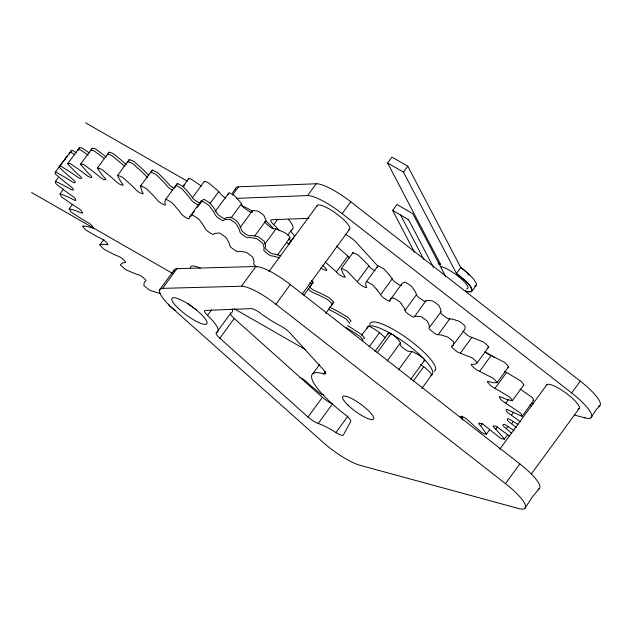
<?xml version="1.0" encoding="UTF-8"?>
<svg xmlns="http://www.w3.org/2000/svg" width="632" height="632" viewBox="0 0 632 632"><rect width="100%" height="100%" fill="white"/><g stroke="black" fill="none" stroke-linecap="round" stroke-linejoin="round"><path stroke-width="0.95" d="M401.399 303.921L404.18 308.163L405.08 310.66A4.013 0.94 36.1 0 0 408.201 313.922L410.697 315.652A4.013 0.94 36.1 0 0 414.213 316.995L425.873 300.864L428.227 300.405L432.288 300.879A2.07 0.482 36.1 0 1 433.923 301.748L437.818 304.6A2.07 0.482 36.1 0 1 439.122 305.888L440.694 309.49L440.931 311.845L429.073 327.882A4.013 0.94 36.1 0 0 431.372 330.805L433.765 332.661A4.013 0.94 36.1 0 0 437.85 334.676L441.112 334.952L447.274 336.888A2.07 0.482 36.1 0 1 449.02 337.954L452.662 340.932A2.07 0.482 36.1 0 1 453.665 342.117L453.444 344.993L451.746 346.052A4.013 0.94 36.1 0 0 453.104 348.485L455.285 350.373A4.013 0.94 36.1 0 0 459.725 352.964L471.551 357.617A2.07 0.482 36.1 0 1 473.313 358.834L476.52 361.796A2.07 0.482 36.1 0 1 477.184 362.808L475.019 364.293L471.97 364.253A4.013 0.94 36.1 0 0 472.317 366.078L474.166 367.903A4.013 0.94 36.1 0 0 478.748 370.945L492.375 377.802A2.07 0.482 36.1 0 1 494.074 379.113L496.689 381.902A2.07 0.482 36.1 0 1 496.965 382.692L492.984 382.716L488.726 381.578A4.013 0.94 36.1 0 0 488.046 382.7L489.476 384.375A4.013 0.94 36.1 0 0 493.963 387.708L508.713 396.43A2.07 0.482 36.1 0 1 510.253 397.765L512.141 400.246A2.07 0.482 36.1 0 1 512.023 400.775L506.327 399.305L501.168 397.157A4.013 0.94 36.1 0 0 499.501 397.52L500.441 398.958A4.013 0.94 36.1 0 0 504.613 402.418L519.741 412.57A2.07 0.482 36.1 0 1 521.052 413.857L522.119 415.903A2.07 0.482 36.1 0 1 521.613 416.148L508.681 410.208A4.013 0.94 36.1 0 0 506.106 409.797L506.509 410.926A4.013 0.94 36.1 0 0 510.15 414.331L520.484 421.844M401.51 285.34A4.013 0.94 36.1 0 0 401.525 285.032L402.078 283.183L404.883 282.156A2.07 0.482 36.1 0 1 406.329 282.773L410.279 285.356A2.07 0.482 36.1 0 1 411.819 286.691L415.429 291.921L416.599 294.899A4.013 0.94 36.1 0 0 419.719 298.154L422.216 299.884A4.013 0.94 36.1 0 0 425.731 301.227L425.873 300.864M374.95 351.558L388.056 333.617A25.106 5.862 36.1 0 1 389.446 333.111A3.073 0.719 36.1 0 1 391.058 333.712L392.598 334.605A3.073 0.719 36.1 0 1 394.668 336.153A25.106 5.862 36.1 0 1 397.86 339.337A16.582 3.871 36.1 0 1 398.942 340.561L399.59 341.375A11.289 2.639 36.1 0 1 400.475 342.765L400.309 344.906A4.013 0.94 36.1 0 0 402.908 347.798A17.57 4.1 36.1 0 1 404.685 349.164A4.013 0.94 36.1 0 0 408.627 351.305L411.89 351.55A11.289 2.639 36.1 0 1 413.834 352.34L414.963 352.893A16.582 3.871 36.1 0 1 416.63 353.786A25.106 5.862 36.1 0 1 420.92 356.361A3.073 0.719 36.1 0 1 422.919 357.949L424.017 359.087A3.073 0.719 36.1 0 1 424.672 360.224L410.705 379.342M377.628 290.515L380.978 295.247A4.013 0.94 36.1 0 0 384.762 298.691L387.226 300.208A4.013 0.94 36.1 0 0 390.007 300.8L390.56 298.952L393.365 297.925A2.07 0.482 36.1 0 1 394.81 298.541L398.76 301.124A2.07 0.482 36.1 0 1 400.301 302.459L401.257 303.731M252.168 212.249L252.373 210.812A16.448 3.839 36.1 0 1 252.879 210.575L257.793 211.112A2.07 0.482 36.1 0 1 259.325 211.933L262.738 214.43A2.07 0.482 36.1 0 1 263.986 215.638L265.977 220.149A16.448 3.839 36.1 0 1 265.898 220.694L254.846 235.831M377.138 267.652L377.952 265.882A2.07 0.482 36.1 0 1 379.137 266.214L382.945 268.403A2.07 0.482 36.1 0 1 384.635 269.714L388.972 274.541M176.478 185.468L177.237 183.612A2.07 0.482 36.1 0 1 178.429 183.944L182.356 186.195A2.07 0.482 36.1 0 1 184.078 187.53L189.403 193.597A49.738 11.613 36.1 0 1 192.562 197.848A4.013 0.94 36.1 0 0 196.228 201L197.942 202.035A4.013 0.94 36.1 0 0 200.636 202.746A49.738 11.613 36.1 0 1 201.363 200.842L203.717 199.428A2.07 0.482 36.1 0 1 205.123 199.989L209.184 202.572A2.07 0.482 36.1 0 1 210.788 203.931L214.793 209.39A49.738 11.613 36.1 0 1 216.839 213.055A4.013 0.94 36.1 0 0 220.11 216.152L221.848 217.313A4.013 0.94 36.1 0 0 225.063 218.538A49.738 11.613 36.1 0 1 226.959 217.511L230.775 217.266A2.07 0.482 36.1 0 1 232.355 218.032L236.423 220.868A2.07 0.482 36.1 0 1 237.861 222.211L240.413 226.896A49.738 11.613 36.1 0 1 241.29 229.866A4.013 0.94 36.1 0 0 244.063 232.805L245.777 234.053A4.013 0.94 36.1 0 0 249.403 235.775A49.738 11.613 36.1 0 1 252.421 235.641L257.587 236.573A2.07 0.482 36.1 0 1 259.286 237.521L263.244 240.523A2.07 0.482 36.1 0 1 264.468 241.803L265.495 245.587A49.738 11.613 36.1 0 1 265.171 247.76A4.013 0.94 36.1 0 0 267.368 250.462L269.011 251.765A4.013 0.94 36.1 0 0 272.929 253.914A49.738 11.613 36.1 0 1 276.982 254.696L280.9 255.897M175.04 187.38L175.799 185.579A2.07 0.482 36.1 0 1 176.984 185.911L180.918 188.162A2.07 0.482 36.1 0 1 182.632 189.505L187.957 195.565A49.738 11.613 36.1 0 1 191.125 199.823A4.013 0.94 36.1 0 0 194.79 202.967L196.497 204.002A4.013 0.94 36.1 0 0 199.199 204.713A49.738 11.613 36.1 0 1 199.917 202.809L202.28 201.403A2.07 0.482 36.1 0 1 203.686 201.956L207.746 204.539A2.07 0.482 36.1 0 1 209.35 205.906L213.347 211.365A49.738 11.613 36.1 0 1 215.401 215.03A4.013 0.94 36.1 0 0 218.672 218.119L220.41 219.28A4.013 0.94 36.1 0 0 223.617 220.513A49.738 11.613 36.1 0 1 225.521 219.478L229.337 219.241A2.07 0.482 36.1 0 1 230.917 219.999L234.986 222.835A2.07 0.482 36.1 0 1 236.415 224.178L238.975 228.871A49.738 11.613 36.1 0 1 239.852 231.833A4.013 0.94 36.1 0 0 242.625 234.78L244.339 236.028A4.013 0.94 36.1 0 0 247.965 237.743A49.738 11.613 36.1 0 1 250.983 237.616L256.142 238.548A2.07 0.482 36.1 0 1 257.848 239.488L261.806 242.498A2.07 0.482 36.1 0 1 263.023 243.778L264.058 247.554A49.738 11.613 36.1 0 1 263.734 249.735A4.013 0.94 36.1 0 0 265.93 252.437L267.565 253.74A4.013 0.94 36.1 0 0 271.491 255.889A49.738 11.613 36.1 0 1 275.544 256.663L279.605 257.919M65.167 159.612L65.404 158.624M66.747 157.028L66.913 156.436A2.07 0.482 36.1 0 1 67.324 156.381M465.468 290.744A5.016 1.169 36.1 0 0 467.506 291.66C481.173 292.956 459.014 275.086 456.462 273.49L403.469 172.109L387.629 163.024L391.951 157.115L407.782 166.2L460.783 267.573A23.092 5.396 36.1 0 1 474.656 286.114M429.412 327.613L429.199 325.322L427.603 321.656A2.07 0.482 36.1 0 0 426.3 320.369L422.405 317.509A2.07 0.482 36.1 0 0 420.77 316.648L416.709 316.174L414.394 316.6M440.915 311.884L440.591 312.113A4.013 0.94 36.1 0 0 442.89 315.036L445.284 316.893A4.013 0.94 36.1 0 0 449.368 318.907L452.631 319.184L458.793 321.119A2.07 0.482 36.1 0 1 460.531 322.186L464.18 325.172A2.07 0.482 36.1 0 1 465.184 326.349L464.812 329.485L452.394 346.028M66.913 156.436L55.395 172.204L55.087 173.413A2.07 0.482 36.1 0 0 55.948 174.535L64.006 181.281A49.738 11.613 36.1 0 0 70.634 186.385A4.013 0.94 36.1 0 1 73.288 189.284L73.304 189.9A4.013 0.94 36.1 0 1 70.729 189.308A49.738 11.613 36.1 0 0 64.148 185.611L56.177 181.645A2.07 0.482 36.1 0 0 55.347 181.653L55.75 183.335A2.07 0.482 36.1 0 0 56.872 184.576L65.475 191.172A49.738 11.613 36.1 0 0 72.332 196.023A4.013 0.94 36.1 0 1 75.5 199.088L75.824 199.902A4.013 0.94 36.1 0 1 73.849 199.854A49.738 11.613 36.1 0 0 67.727 196.844L60.569 193.898A2.07 0.482 36.1 0 0 60.04 194.135L61.138 196.244A2.07 0.482 36.1 0 0 62.489 197.563L71.369 203.812A49.738 11.613 36.1 0 0 78.242 208.26A4.013 0.94 36.1 0 1 81.836 211.404L82.444 212.384A4.013 0.94 36.1 0 1 81.141 212.881A49.738 11.613 36.1 0 0 75.666 210.653L69.536 208.805A2.07 0.482 36.1 0 0 69.315 209.271L71.076 211.736A2.07 0.482 36.1 0 0 72.617 213.095L81.504 218.814A49.738 11.613 36.1 0 0 88.196 222.717A4.013 0.94 36.1 0 1 92.098 225.845L92.983 226.959A4.013 0.94 36.1 0 1 92.383 227.994A49.738 11.613 36.1 0 0 87.714 226.619L82.895 225.924A2.07 0.482 36.1 0 0 82.895 226.604L85.273 229.353A2.07 0.482 36.1 0 0 86.947 230.712L95.582 235.712A49.738 11.613 36.1 0 0 101.87 238.967A4.013 0.94 36.1 0 1 105.971 241.977L107.1 243.194A4.013 0.94 36.1 0 1 107.227 244.726A49.738 11.613 36.1 0 0 103.506 244.252L99.975 244.726A2.07 0.482 36.1 0 0 100.37 245.603L103.285 248.558A2.07 0.482 36.1 0 0 105.054 249.861L113.16 254.009A49.738 11.613 36.1 0 0 118.871 256.505A4.013 0.94 36.1 0 1 123.035 259.31L124.378 260.597A4.013 0.94 36.1 0 1 125.231 262.58A49.738 11.613 36.1 0 0 122.569 263.015L120.515 264.65A2.07 0.482 36.1 0 0 121.21 265.693L124.575 268.758A2.07 0.482 36.1 0 0 126.376 269.983L133.715 273.142A49.738 11.613 36.1 0 0 138.669 274.802A4.013 0.94 36.1 0 1 142.777 277.314L144.294 278.633A4.013 0.94 36.1 0 1 145.834 281.011A49.738 11.613 36.1 0 0 144.325 282.338L143.804 285.087A2.07 0.482 36.1 0 0 144.775 286.264L148.496 289.345A2.07 0.482 36.1 0 0 150.274 290.443L156.618 292.521A49.738 11.613 36.1 0 0 160.212 293.248M467.506 291.66L471.274 291.787C473.25 284.313 461.005 278.206 456.462 273.49L460.783 267.573M277.693 254.799L290.135 237.498A2.07 0.482 36.1 0 0 289.472 236.534L286.644 233.935A2.07 0.482 36.1 0 0 285.016 232.797L277.14 229.258A16.448 3.839 36.1 0 0 275.971 228.91L273.822 228.863A4.013 0.94 36.1 0 1 269.564 226.501L266.57 224.06A4.013 0.94 36.1 0 1 264.484 221.777M289.891 238.114L288.492 239.117M591.054 417.728L596.071 409.781L599.697 405.902M524.829 508.381L532.729 496.491L539.23 488.678M177.237 183.612L165.687 199.42L164.889 201.908A49.738 11.613 36.1 0 0 165.371 204.626A4.013 0.94 36.1 0 1 163.261 204.46L161.634 203.583A4.013 0.94 36.1 0 1 157.676 200.47A49.738 11.613 36.1 0 0 153.497 195.762L147.011 189.276A2.07 0.482 36.1 0 0 145.226 187.996L141.552 186.148A2.07 0.482 36.1 0 0 140.612 186.045L141.339 189.632A49.738 11.613 36.1 0 0 143.006 193.076A4.013 0.94 36.1 0 1 141.552 193.455L140.051 192.76A4.013 0.94 36.1 0 1 135.927 189.79A49.738 11.613 36.1 0 0 130.864 184.765L123.414 178.05A2.07 0.482 36.1 0 0 121.613 176.881L118.303 175.483A2.07 0.482 36.1 0 0 117.639 175.625L119.898 180.144A49.738 11.613 36.1 0 0 122.703 184.212A4.013 0.94 36.1 0 1 121.952 185.129L120.712 184.67A4.013 0.94 36.1 0 1 116.47 181.89A49.738 11.613 36.1 0 0 110.671 176.707L102.479 169.976A2.07 0.482 36.1 0 0 100.725 168.934L97.873 168.041A2.07 0.482 36.1 0 0 97.51 168.412L101.239 173.729A49.738 11.613 36.1 0 0 105.086 178.303A4.013 0.94 36.1 0 1 105.054 179.733L103.956 179.464A4.013 0.94 36.1 0 1 99.88 177.023A49.738 11.613 36.1 0 0 93.52 171.833L84.838 165.284A2.07 0.482 36.1 0 0 83.179 164.415L80.88 164.044A2.07 0.482 36.1 0 0 80.833 164.636L85.905 170.601A49.738 11.613 36.1 0 0 90.692 175.53A4.013 0.94 36.1 0 1 91.387 177.426L90.589 177.387A4.013 0.94 36.1 0 1 86.663 175.325A49.738 11.613 36.1 0 0 79.94 170.285L71.037 164.13A2.07 0.482 36.1 0 0 69.528 163.451L67.845 163.617A2.07 0.482 36.1 0 0 68.106 164.415L74.379 170.83A49.738 11.613 36.1 0 0 79.956 175.98A4.013 0.94 36.1 0 1 81.346 178.287L80.809 178.453A4.013 0.94 36.1 0 1 77.23 176.857A49.738 11.613 36.1 0 0 70.35 172.125L61.486 166.532A2.07 0.482 36.1 0 0 60.166 166.074L59.155 166.769A2.07 0.482 36.1 0 0 59.724 167.749L67.008 174.432A49.738 11.613 36.1 0 0 73.201 179.638A4.013 0.94 36.1 0 1 75.255 182.277L74.987 182.656A4.013 0.94 36.1 0 1 71.866 181.566A49.738 11.613 36.1 0 0 65.033 177.284L56.485 172.433A2.07 0.482 36.1 0 0 55.395 172.204M232.355 193.131L235.681 188.32M311.347 280.568L312.39 281.524A2.07 0.482 36.1 0 1 313.085 282.567L311.971 283.705M173.998 270.196L159.596 289.898M477.152 362.839L488.694 347.039A2.07 0.482 36.1 0 0 488.038 346.028L484.831 343.065A2.07 0.482 36.1 0 0 483.069 341.849L471.243 337.196A4.013 0.94 36.1 0 1 466.803 334.605L464.623 332.716A4.013 0.94 36.1 0 1 462.972 330.836M488.694 347.039L487.572 348.082M59.155 166.769L71.685 150.305A2.07 0.482 36.1 0 1 73.004 150.772L76.227 152.746M67.719 163.688L79.237 147.92M80.596 164.162L92.193 148.283M60.056 193.819L63.516 189.094M97.439 168.033L108.957 152.273M69.172 208.852L72.625 204.128M117.623 175.443L129.141 159.683M140.667 185.927L152.186 170.158M99.88 244.821L103.909 239.307M182.703 186.811L188.518 178.84L189.853 178.619A2.07 0.482 36.1 0 1 191.156 179.156L200.494 185.453A16.448 3.839 36.1 0 1 201.339 186.092M192.191 198.037L204.413 181.305M165.718 199.372A2.07 0.482 36.1 0 1 166.911 199.704L170.838 201.956A2.07 0.482 36.1 0 1 172.56 203.299L177.884 209.366A49.738 11.613 36.1 0 1 181.044 213.616A4.013 0.94 36.1 0 0 184.71 216.768L186.424 217.803A4.013 0.94 36.1 0 0 189.126 218.506A49.738 11.613 36.1 0 1 189.845 216.61L201.363 200.842M190.848 216.144L194.308 211.412M197.184 207.47L200.636 202.746M210.006 203.536L218.735 191.583A16.448 3.839 36.1 0 0 217.432 190.319L209.058 183.256A2.07 0.482 36.1 0 0 207.454 182.293L204.871 181.36A2.07 0.482 36.1 0 0 204.365 181.558L204.468 181.811M215.141 211.53L229.005 192.823A2.07 0.482 36.1 0 1 230.135 193.171L233.469 195.075A2.07 0.482 36.1 0 1 235.049 196.275L240.8 202.698A16.448 3.839 36.1 0 1 241.479 203.709L242.175 205.732A4.013 0.94 36.1 0 0 245.722 209.073L248.953 211.183A4.013 0.94 36.1 0 0 251.907 212.47M162.582 288.358L241.463 286.233A35.139 8.208 36.1 0 1 275.908 304.269L505.442 483.614A35.139 8.208 36.1 0 1 518.438 508.476L360.106 465.326A35.139 8.208 36.1 0 1 323.086 442.368L173.452 309.159A36.648 8.556 36.1 0 1 162.582 288.358L176.976 268.655L255.857 266.522A35.139 8.208 36.1 0 1 290.309 284.566L519.844 463.904A35.139 8.208 36.1 0 1 538.188 489.208M232.521 194.948L238.462 186.819L316.237 183.754A35.139 8.208 36.1 0 1 350.776 201.79L580.31 381.136A35.139 8.208 36.1 0 1 598.654 406.439M231.004 218.048L241.479 203.709M240.152 227.544L252.373 210.812M207.533 315.4A10.041 2.346 36.1 0 1 205.313 310.43L251.346 308.613A10.041 2.346 36.1 0 1 260.621 313.314A35.139 8.208 36.1 0 0 279.992 325.543A10.041 2.346 36.1 0 1 290.017 333.025L323.963 370.297A10.041 2.346 36.1 0 1 323.687 373.836A56.73 13.248 36.1 0 0 344.914 414.45A10.041 2.346 36.1 0 1 350.721 421.481L343.366 435.061A10.041 2.346 36.1 0 1 335.932 432.533A35.139 8.208 36.1 0 0 318.22 423.495A10.041 2.346 36.1 0 1 308.021 417.017L219.849 338.223A10.041 2.346 36.1 0 1 216.539 332.622A35.139 8.208 36.1 0 0 207.533 315.4L211.562 309.885M279.123 230.332A35.139 8.208 36.1 0 0 273.759 224.747L277.788 219.225M264.911 244.047L275.971 228.91M236.629 198.369L307.594 195.58L316.237 183.754M241.463 286.233L255.857 266.522M216.539 332.622L230.933 312.911A35.139 8.208 36.1 0 0 232.26 308.819M287.947 234.867L291.399 230.143A35.139 8.208 36.1 0 0 288.397 219.249M219.849 338.223L234.243 318.512A10.041 2.346 36.1 0 1 230.609 313.109M288.374 244.41L294.71 235.744A10.041 2.346 36.1 0 1 290.965 231.115M269.003 271.531L317.343 205.361M275.908 304.269L290.309 284.566M307.594 195.58A35.139 8.208 36.1 0 1 342.133 213.616L350.776 201.79M302.388 293.872L349.559 229.305M303.873 295.176L313.085 282.567M403.469 172.109L407.782 166.2M377.952 265.882L365.999 282.275L365.58 284.487L366.442 286.912A4.013 0.94 36.1 0 1 364.546 287.094L362.231 285.862A4.013 0.94 36.1 0 1 357.965 282.417L347.426 271.57A2.07 0.482 36.1 0 0 345.665 270.346L342.188 268.671A2.07 0.482 36.1 0 0 341.327 268.632L342.433 272.424L344.701 276.026A4.013 0.94 36.1 0 1 343.784 276.974L341.73 276.097A4.013 0.94 36.1 0 1 337.204 272.819L336.398 271.91L347.908 256.142L336.611 246.14M341.375 268.505L352.893 252.737M414.489 252.215L392.638 210.417L396.959 204.507L412.886 213.758L445.576 276.287M325.654 313.433L333.72 302.396M357.412 281.627L368.93 265.859L367.5 264.231M312.84 373.788L319.752 364.332M380.709 294.615L392.227 278.846L389.138 274.746M323.687 373.836L325.409 371.474M361.615 335.181L368.448 326.183A3.073 0.719 36.1 0 1 369.87 326.586A25.106 5.862 36.1 0 1 374.065 328.956A16.582 3.871 36.1 0 1 375.835 330.07L377.114 330.923A11.289 2.639 36.1 0 1 379.524 332.669L385.054 337.559A4.013 0.94 36.1 0 0 385.283 337.757M389.849 300.24L401.367 284.471M308.021 417.017L322.415 397.307L234.243 318.512M369.048 347.015L379.524 332.669M318.22 423.495L332.622 403.785A10.041 2.346 36.1 0 1 322.415 397.307M405.112 310.217L416.63 294.449M377.091 352.83L391.058 333.712M387.084 361.085L400.475 342.757M335.932 432.533L348.027 415.982M398.5 369.87L411.89 351.55M438.276 334.526L449.794 318.765M471.851 291.265L476.173 285.356M413.249 381.041L423.724 366.702L420.485 364.522M421.836 388.443L431.735 374.895A3.073 0.719 36.1 0 0 431.348 373.915A25.106 5.862 36.1 0 0 428.449 370.826A16.582 3.871 36.1 0 0 427.05 369.499L425.976 368.543A11.289 2.639 36.1 0 0 423.724 366.702M460.428 353.043L471.946 337.275M479.688 371.237L491.206 355.476L503.894 362.033A2.07 0.482 36.1 0 1 505.592 363.345L508.207 366.133A2.07 0.482 36.1 0 1 508.483 366.923L507.804 367.018M462.269 419.324L461.637 418.344L462.79 416.764M497.076 382.613L508.594 366.844M495.085 388.214L506.603 372.445L520.231 380.662A2.07 0.482 36.1 0 1 521.771 381.997L523.659 384.477A2.07 0.482 36.1 0 1 523.541 385.007L523.178 384.943M461.637 418.344L460.918 417.468A4.013 0.94 36.1 0 1 461.842 416.528L463.888 417.404A4.013 0.94 36.1 0 1 468.423 420.683L481.11 432.067A2.07 0.482 36.1 0 0 482.856 433.141L485.818 434.224A2.07 0.482 36.1 0 0 486.316 433.963L480.691 425.771L482.421 423.408M505.861 403.105L508.168 399.945M486.308 434.279L489.761 429.547M512.331 400.68L523.849 384.912M480.691 425.771L479.743 424.815A4.013 0.94 36.1 0 1 479.649 423.148L481.323 423.63A4.013 0.94 36.1 0 1 485.897 426.576L500.094 437.921A2.07 0.482 36.1 0 0 501.737 438.79L504.052 439.232A2.07 0.482 36.1 0 0 504.154 438.687L495.851 429.239L497.574 426.877M511.47 415.169L513.777 412.017M511.628 433.41L506.335 428.575L508.065 426.205M516.289 427.54L511.636 423.803L513.358 421.433M504.352 439.129L507.804 434.397M522.103 416.212L533.621 400.443M499.699 449.273L546.87 384.706M505.442 483.614L519.844 463.904M585.208 417.081L584.663 417.815A35.139 8.208 36.1 0 0 571.668 392.954L580.31 381.136M531.338 474.016L579.086 408.643M55.371 181.51L58.176 177.79M189.845 216.61L192.199 215.196A2.07 0.482 36.1 0 1 193.613 215.749L197.666 218.34A2.07 0.482 36.1 0 1 199.27 219.699L203.275 225.158A49.738 11.613 36.1 0 1 205.321 228.823A4.013 0.94 36.1 0 0 208.592 231.912L210.33 233.074A4.013 0.94 36.1 0 0 213.545 234.306A49.738 11.613 36.1 0 1 215.441 233.279L219.257 233.034A2.07 0.482 36.1 0 1 220.837 233.793L224.905 236.637A2.07 0.482 36.1 0 1 226.343 237.972L228.895 242.664A49.738 11.613 36.1 0 1 229.772 245.627A4.013 0.94 36.1 0 0 232.544 248.573L234.267 249.822A4.013 0.94 36.1 0 0 237.885 251.536A49.738 11.613 36.1 0 1 240.903 251.41L246.069 252.342A2.07 0.482 36.1 0 1 247.776 253.29L251.726 256.292A2.07 0.482 36.1 0 1 252.95 257.572L253.977 261.348A49.738 11.613 36.1 0 1 253.661 263.528A4.013 0.94 36.1 0 0 255.849 266.23L256.876 267.044M228.531 193.21L227.947 194.838M431.735 374.895L431.356 375.108A3.073 0.719 36.1 0 1 430.763 375.108M309.996 285.988L311.647 284.534A2.07 0.482 36.1 0 0 310.952 283.492L309.901 282.536M331.516 304.648L332.187 304.458A2.07 0.482 36.1 0 0 331.792 303.581L328.869 300.635A2.07 0.482 36.1 0 0 327.107 299.323L319.002 295.176A49.738 11.613 36.1 0 0 313.29 292.687A4.013 0.94 36.1 0 1 309.119 289.875L308.116 288.911M332.764 302.72L333.625 302.491A2.07 0.482 36.1 0 0 333.23 301.614L330.307 298.66A2.07 0.482 36.1 0 0 328.545 297.356L320.44 293.209A49.738 11.613 36.1 0 0 314.728 290.712A4.013 0.94 36.1 0 1 310.565 287.908L309.388 286.786M308.945 218.301L271.547 219.77A10.041 2.346 36.1 0 0 273.759 224.747M349.18 323.26L349.354 323.268A2.07 0.482 36.1 0 0 349.267 322.581L346.889 319.832A2.07 0.482 36.1 0 0 345.214 318.481L336.579 313.472A49.738 11.613 36.1 0 0 330.283 310.225A4.013 0.94 36.1 0 1 328.395 309.088M350.436 321.277L350.792 321.293A2.07 0.482 36.1 0 0 350.705 320.614L348.327 317.864A2.07 0.482 36.1 0 0 346.652 316.506L338.017 311.497A49.738 11.613 36.1 0 0 331.729 308.25A4.013 0.94 36.1 0 1 329.541 306.907M438.118 263.655L440.63 264.405L387.629 163.024M362.507 340.356L362.618 340.387A2.07 0.482 36.1 0 0 362.847 339.913L361.077 337.449A2.07 0.482 36.1 0 0 359.545 336.09L350.649 330.378A49.738 11.613 36.1 0 0 346.028 327.629M363.716 338.325L364.064 338.412A2.07 0.482 36.1 0 0 364.285 337.946L362.515 335.474A2.07 0.482 36.1 0 0 360.983 334.123L352.095 328.403A49.738 11.613 36.1 0 0 347.466 325.654M531.591 403.358L533.384 403.848M574.772 415.121L584.663 417.815M323.861 394.834L323.331 394.668M491.206 355.476L490.266 355.176A4.013 0.94 36.1 0 1 485.684 352.135L485.115 351.566M322.438 394.392L321.901 394.218M438.9 263.852L440.63 264.405M321.538 394.107L321.356 394.044A2.07 0.482 36.1 0 1 319.602 393.009L311.41 386.278A49.738 11.613 36.1 0 1 305.612 381.088A4.013 0.94 36.1 0 0 301.448 378.339M506.603 372.445L505.482 371.94A4.013 0.94 36.1 0 1 504.668 371.521M225.869 197.974L225.695 197.895A4.013 0.94 36.1 0 1 221.303 194.609L218.735 191.583M375.045 270.788L373.749 270.101A4.013 0.94 36.1 0 1 369.483 266.657L368.93 265.859M174.163 188.36L173.152 187.815A4.013 0.94 36.1 0 1 169.194 184.702A49.738 11.613 36.1 0 0 165.015 179.994L158.529 173.508A2.07 0.482 36.1 0 0 156.744 172.236L153.07 170.379A2.07 0.482 36.1 0 0 152.13 170.285L152.17 170.932M172.828 190.39L171.707 189.782A4.013 0.94 36.1 0 1 167.757 186.677A49.738 11.613 36.1 0 0 163.577 181.969L157.091 175.483A2.07 0.482 36.1 0 0 155.306 174.203L151.625 172.346A2.07 0.482 36.1 0 0 150.685 172.252L150.732 172.899M518.019 424.356L510.885 420.075A4.013 0.94 36.1 0 0 507.536 418.913L507.377 419.672A4.013 0.94 36.1 0 0 510.308 422.863L511.636 423.803M392.638 210.417L408.564 219.675L433.497 267.352M85.715 122.908L187.293 181.171M288.863 239.441L291.423 240.911M485.155 352.032L494.548 357.42M31.6 192.547L172.71 273.482M234.282 308.803L305.264 349.52M408.082 219.272L408.588 219.715M74.995 154.84L71.566 152.739A2.07 0.482 36.1 0 0 70.247 152.28L69.236 152.976A2.07 0.482 36.1 0 0 69.718 153.868M514.195 430.732L507.67 426.268A4.013 0.94 36.1 0 0 503.712 424.404L503.048 424.743A4.013 0.94 36.1 0 0 505.079 427.58L506.335 428.575M520.073 389.02L531.259 396.801A2.07 0.482 36.1 0 1 532.571 398.089L533.637 400.135A2.07 0.482 36.1 0 1 533.132 400.38M509.661 436.183L499.201 428.472A4.013 0.94 36.1 0 0 494.824 426.007L493.6 425.944A4.013 0.94 36.1 0 0 494.714 428.235L495.851 429.239M89.396 153.047L82.555 148.362A2.07 0.482 36.1 0 0 81.038 147.683L79.363 147.849A2.07 0.482 36.1 0 0 79.49 148.488M88.132 155.14L81.117 150.329A2.07 0.482 36.1 0 0 79.6 149.658L77.918 149.824A2.07 0.482 36.1 0 0 78.052 150.463M529.956 404.496L531.82 405.942M342.133 213.616L571.668 392.954M325.093 261.909L336.398 271.91M367.097 263.797L358.944 255.802A2.07 0.482 36.1 0 0 357.183 254.585L353.707 252.903A2.07 0.482 36.1 0 0 352.846 252.863L352.972 253.716M377.462 265.661L356.243 242.372A10.041 2.346 36.1 0 0 346.218 234.883A35.139 8.208 36.1 0 1 345.112 234.322M347.908 256.142L348.722 257.05A4.013 0.94 36.1 0 0 349.899 258.18M376.751 289.48L373.117 285.482A2.07 0.482 36.1 0 0 371.426 284.171L367.619 281.983A2.07 0.482 36.1 0 0 366.434 281.643M376.925 289.693L377.454 290.309M322.849 265.156L325.875 268.687A4.013 0.94 36.1 0 1 325.978 270.346L324.295 269.864A4.013 0.94 36.1 0 1 320.787 267.834M107.78 154.919L107.59 154.619A2.07 0.482 36.1 0 1 107.946 154.24L110.797 155.14A2.07 0.482 36.1 0 1 112.551 156.183L120.744 162.906A49.738 11.613 36.1 0 1 124.804 166.485M462.316 419.403L462.632 419.964M400.562 214.959L423.819 259.452M392.227 278.846L392.496 279.486A4.013 0.94 36.1 0 0 396.28 282.923L398.745 284.44A4.013 0.94 36.1 0 0 401.059 285.459M127.996 162.495L127.719 161.824A2.07 0.482 36.1 0 1 128.383 161.689L131.693 163.08A2.07 0.482 36.1 0 1 133.494 164.257L140.944 170.964A49.738 11.613 36.1 0 1 146.008 175.988A4.013 0.94 36.1 0 0 147.675 177.45M129.291 160.188L129.157 159.857A2.07 0.482 36.1 0 1 129.821 159.714L133.131 161.113A2.07 0.482 36.1 0 1 134.932 162.29L142.382 168.997A49.738 11.613 36.1 0 1 147.446 174.021A4.013 0.94 36.1 0 0 148.836 175.262M168.712 304.269L169.131 305.406A2.07 0.482 36.1 0 0 170.356 306.694L174.306 309.696A2.07 0.482 36.1 0 0 175.356 310.367M184.228 185.516L184.141 184.781A2.07 0.482 36.1 0 1 184.892 184.781M461.068 267.668A13.051 3.049 36.1 0 1 468.897 275.244M440.235 266.554A18.075 4.219 36.1 0 1 459.725 277.535A18.075 4.219 36.1 0 1 466.732 288.903M369.854 324.556A40.164 9.377 36.1 0 1 407.917 338.878A40.164 9.377 36.1 0 1 434.105 371.229M366.979 328.498A40.164 9.377 36.1 0 1 405.041 342.813A40.164 9.377 36.1 0 1 431.229 375.171M387.74 334.652A11.289 2.639 36.1 0 1 387.732 334.454L387.787 334.052A16.582 3.871 36.1 0 1 388.056 333.617M368.14 327.06A3.073 0.719 36.1 0 1 368.022 326.42M424.672 360.224A25.106 5.862 36.1 0 1 423.764 361.006M65.578 158.316A2.07 0.482 36.1 0 1 65.744 158.316M90.811 150.7A2.07 0.482 36.1 0 1 90.961 150.25L93.26 150.621A2.07 0.482 36.1 0 1 94.919 151.49L103.601 158.032A49.738 11.613 36.1 0 1 104.414 158.679M188.684 179.48A2.07 0.482 36.1 0 1 188.518 178.84M289.045 244.434A4.013 0.94 36.1 0 1 286.47 242.372M71.076 151.814A2.07 0.482 36.1 0 1 70.673 151.001M92.351 148.868A2.07 0.482 36.1 0 1 92.398 148.275L94.697 148.646A2.07 0.482 36.1 0 1 96.356 149.523L105.038 156.065A49.738 11.613 36.1 0 1 106.263 157.028M109.028 152.644A2.07 0.482 36.1 0 1 109.391 152.273L112.243 153.173A2.07 0.482 36.1 0 1 113.997 154.208L122.189 160.939A49.738 11.613 36.1 0 1 126.242 164.518M190.564 268.395A25.098 5.862 36.1 0 1 200.257 268.166M299.939 377.786A4.013 0.94 36.1 0 1 300.129 377.849M241.645 205.756A25.098 5.862 36.1 0 1 251.923 210.843M265.748 220.923A25.098 5.862 36.1 0 1 273.182 228.397M196.686 309.87A20.082 4.693 36.1 0 1 187.641 303.178M316.995 206.261A20.082 4.693 36.1 0 1 336.832 214.003A20.082 4.693 36.1 0 1 348.54 229.74M173.863 271.776A36.648 8.556 36.1 0 1 176.976 268.655M546.53 385.607A20.082 4.693 36.1 0 1 566.359 393.341A20.082 4.693 36.1 0 1 578.075 409.078M235.523 189.3A35.139 8.208 36.1 0 1 238.462 186.819M291.075 230.332A10.041 2.346 36.1 0 1 291.399 230.143M347.94 405.096A19.078 4.456 36.1 0 0 373.48 419.127A19.078 4.456 36.1 0 0 352.956 399.211A19.078 4.456 36.1 0 0 347.94 405.096M177.687 307.752A21.583 5.04 36.1 0 0 206.759 323.924A21.583 5.04 36.1 0 0 183.888 301.48A21.583 5.04 36.1 0 0 177.687 307.752"/></g></svg>
